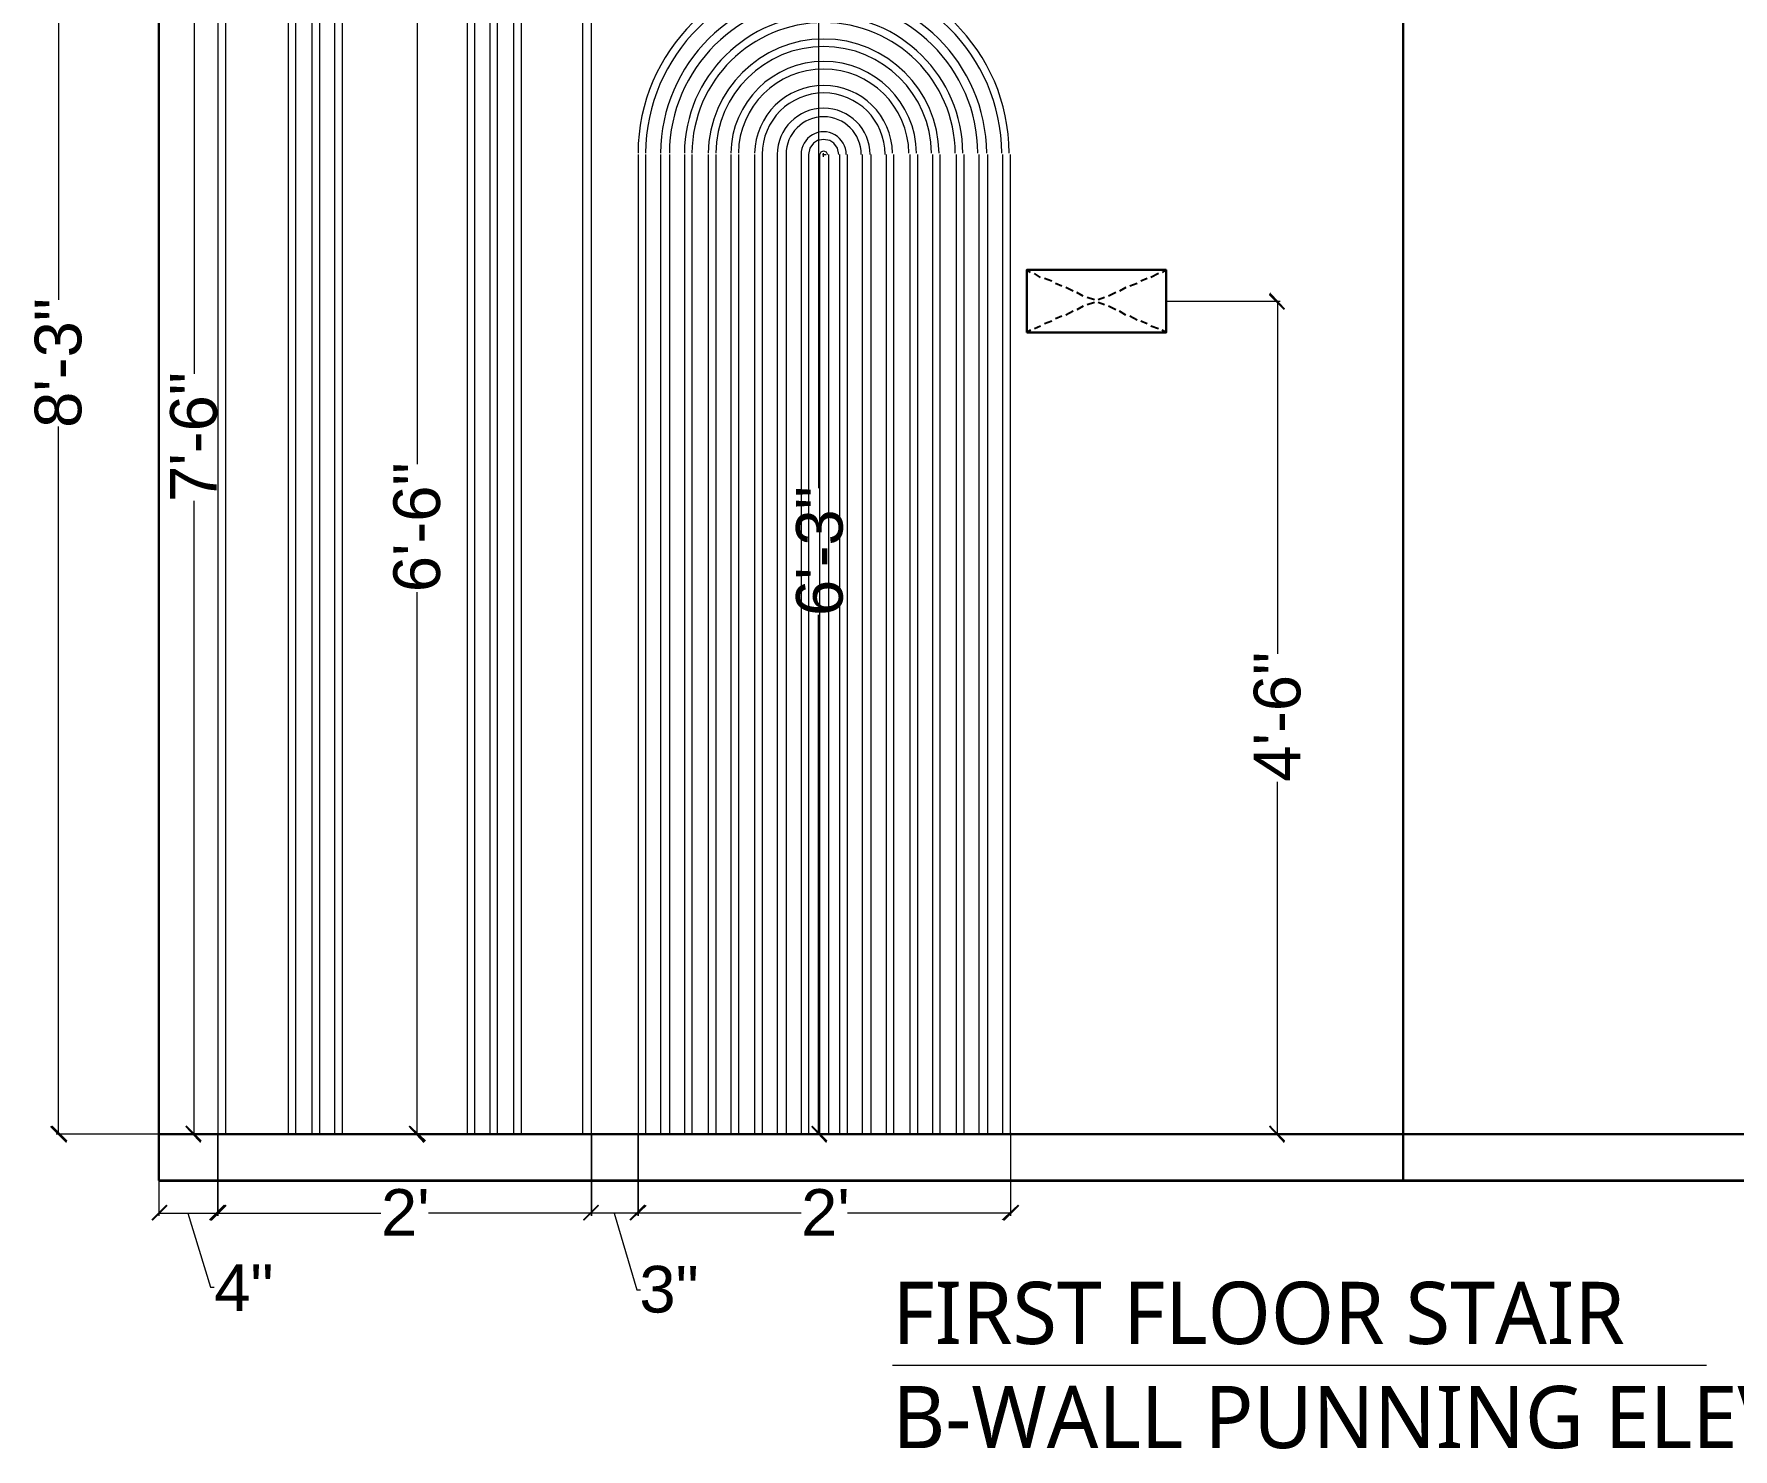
# Model space of a CAD drawing. Header units: inches. Extents: x 3324238 to 135265466, y -1036581 to 20094598.
# Drawn here: x 3353487.5 to 3353596.7, y -519352.3 to -519261.4 of the extents above; entities that cross this region are included whole.
import ezdxf

# ---------------------------------------------------------------- set-up
doc = ezdxf.new("R2010")
doc.units = ezdxf.units.IN
doc.header["$MEASUREMENT"] = 0
for name, color, linetype in [('PDF_Geometry', 7, 'Continuous'), ('PDF_Solid Fills', 7, 'Continuous'), ('PDF_Text', 1, 'Continuous')]:
    doc.layers.add(name, color=color, linetype=linetype)
doc.styles.add('PDF Arial', font='arial.ttf')
doc.styles.add('PDF Malgun Gothic', font='malgun.ttf')

msp = doc.modelspace()

# ---------------------------------------------------------------- linework, layer by layer
at = {"layer": 'PDF_Geometry', "color": 9, "lineweight": 30, "true_color": 0xbababa}
for points in [[(3353495.543, -519335.063), (3353495.543, -519212.272)], [(3353575.47, -519335.063), (3353575.47, -519212.272)], [(3353495.543, -519332.082), (3353651.368, -519332.082)]]:
    msp.add_lwpolyline(points, dxfattribs=at)
at = {"layer": 'PDF_Geometry', "color": 152, "lineweight": 13, "true_color": 0x006edd}
for points in [[(3353489.098, -519232.979), (3353489.098, -519278.502)], [(3353497.799, -519242.567), (3353497.799, -519283.255)], [(3353512.141, -519254.25), (3353512.141, -519289.057)], [(3353537.924, -519257.231), (3353537.924, -519290.587)], [(3353567.413, -519278.582), (3353567.413, -519301.223)], [(3353489.098, -519332.082), (3353489.098, -519286.639)], [(3353497.799, -519332.082), (3353497.799, -519291.393)], [(3353512.141, -519332.082), (3353512.141, -519297.275)], [(3353537.924, -519332.082), (3353537.924, -519298.725)], [(3353567.413, -519332.082), (3353567.413, -519309.441)], [(3353495.543, -519337.158), (3353499.33, -519337.158), (3353509.805, -519337.158)], [(3353497.397, -519337.158), (3353498.847, -519341.911), (3353499.089, -519341.911)], [(3353536.796, -519337.158), (3353526.322, -519337.158), (3353523.341, -519337.158), (3353512.866, -519337.158)], [(3353524.791, -519337.158), (3353526.241, -519342.073), (3353526.483, -519342.073)], [(3353550.251, -519337.158), (3353539.777, -519337.158)]]:
    msp.add_lwpolyline(points, dxfattribs=at)
at = {"layer": 'PDF_Geometry', "color": 32, "lineweight": 13, "true_color": 0xdd6e00}
for points in [[(3353522.777, -519332.082), (3353522.777, -519254.491, 1.0001498), (3353499.894, -519254.491)], [(3353517.298, -519332.082), (3353517.298, -519254.491, 1.0020384), (3353505.373, -519254.491), (3353505.373, -519332.082)], [(3353516.814, -519332.082), (3353516.814, -519254.491, 1.0009882), (3353505.857, -519254.491), (3353505.857, -519332.082)], [(3353542.194, -519269.155, 1), (3353534.298, -519269.155), (3353534.298, -519332.082)], [(3353541.227, -519269.155, 0.9966273), (3353535.265, -519269.155), (3353535.265, -519332.082)], [(3353540.663, -519269.155, 1), (3353535.829, -519269.155), (3353535.829, -519332.082)], [(3353539.697, -519269.155, 1.0016353), (3353536.796, -519269.155), (3353536.796, -519332.082)]]:
    msp.add_lwpolyline(points, format="xyb", dxfattribs=at)
for points in [[(3353499.33, -519254.491), (3353499.33, -519332.082)], [(3353499.814, -519254.491), (3353499.814, -519332.082)], [(3353503.842, -519254.491), (3353503.842, -519332.082)], [(3353504.326, -519254.491), (3353504.326, -519332.082)], [(3353506.823, -519254.491), (3353506.823, -519332.082)], [(3353507.307, -519254.491), (3353507.307, -519332.082)], [(3353515.364, -519332.082), (3353515.364, -519254.491)], [(3353515.847, -519332.082), (3353515.847, -519254.491)], [(3353518.345, -519332.082), (3353518.345, -519254.491)], [(3353518.829, -519332.082), (3353518.829, -519254.491)], [(3353523.341, -519332.082), (3353523.341, -519254.491)], [(3353539.213, -519269.155), (3353539.133, -519268.753), (3353538.891, -519268.43), (3353538.649, -519268.269), (3353538.246, -519268.189), (3353537.843, -519268.269), (3353537.602, -519268.43), (3353537.36, -519268.753), (3353537.279, -519269.155)], [(3353526.322, -519269.155), (3353526.322, -519332.082)], [(3353526.805, -519269.155), (3353526.805, -519332.082)], [(3353527.772, -519269.155), (3353527.772, -519332.082)], [(3353528.336, -519269.155), (3353528.336, -519332.082)], [(3353529.303, -519269.155), (3353529.303, -519332.082)], [(3353529.786, -519269.155), (3353529.786, -519332.082)], [(3353530.834, -519269.155), (3353530.834, -519332.082)], [(3353531.317, -519269.155), (3353531.317, -519332.082)], [(3353532.284, -519269.155), (3353532.284, -519332.082)], [(3353532.767, -519269.155), (3353532.767, -519332.082)], [(3353533.815, -519269.155), (3353533.815, -519332.082)], [(3353537.279, -519269.155), (3353537.279, -519332.082)], [(3353538.005, -519332.082), (3353538.005, -519269.155), (3353538.085, -519268.994), (3353538.246, -519268.914), (3353538.407, -519268.994), (3353538.488, -519269.155)], [(3353538.569, -519269.155), (3353538.569, -519332.082)], [(3353539.294, -519332.082), (3353539.294, -519269.155)], [(3353539.777, -519332.082), (3353539.777, -519269.155)], [(3353540.744, -519332.082), (3353540.744, -519269.155)], [(3353541.308, -519332.082), (3353541.308, -519269.155)], [(3353542.275, -519332.082), (3353542.275, -519269.155)], [(3353542.758, -519332.082), (3353542.758, -519269.155)], [(3353543.806, -519332.082), (3353543.806, -519269.155)], [(3353544.289, -519332.082), (3353544.289, -519269.155)], [(3353545.256, -519332.082), (3353545.256, -519269.155)], [(3353545.739, -519332.082), (3353545.739, -519269.155)], [(3353546.787, -519332.082), (3353546.787, -519269.155)], [(3353547.27, -519332.082), (3353547.27, -519269.155)], [(3353548.237, -519332.082), (3353548.237, -519269.155)], [(3353548.801, -519332.082), (3353548.801, -519269.155)], [(3353549.768, -519332.082), (3353549.768, -519269.155)], [(3353550.251, -519332.082), (3353550.251, -519269.155)]]:
    msp.add_lwpolyline(points, dxfattribs=at)
at = {"layer": 'PDF_Geometry', "color": 252, "lineweight": 13, "true_color": 0x979797}
for points in [[(3353538.166, -519269.155), (3353538.407, -519269.155)], [(3353538.246, -519269.317), (3353538.246, -519269.075)], [(3353560.323, -519278.582), (3353567.574, -519278.582)], [(3353518.265, -519332.082), (3353488.937, -519332.082)], [(3353495.543, -519332.162), (3353495.543, -519337.319)], [(3353499.33, -519332.082), (3353497.558, -519332.082)], [(3353511.094, -519332.082), (3353512.302, -519332.082)], [(3353537.36, -519332.082), (3353538.166, -519332.082)], [(3353550.251, -519332.001), (3353550.251, -519337.319)], [(3353560.323, -519332.082), (3353567.574, -519332.082)]]:
    msp.add_lwpolyline(points, dxfattribs=at)
at = {"layer": 'PDF_Geometry', "color": 242, "lineweight": 25, "true_color": 0xcd1f26}
for points in [[(3353551.541, -519276.729), (3353551.299, -519276.568)], [(3353552.185, -519277.051), (3353551.782, -519276.81)], [(3353559.759, -519276.81), (3353559.275, -519277.051)], [(3353560.242, -519276.568), (3353560.001, -519276.729)], [(3353552.91, -519277.293), (3353552.427, -519277.132)], [(3353553.555, -519277.615), (3353553.152, -519277.454)], [(3353554.28, -519277.938), (3353553.797, -519277.696)], [(3353554.925, -519278.26), (3353554.522, -519278.018)], [(3353557.019, -519278.018), (3353556.536, -519278.26)], [(3353557.664, -519277.696), (3353557.261, -519277.938)], [(3353558.389, -519277.454), (3353557.906, -519277.615)], [(3353559.034, -519277.132), (3353558.631, -519277.293)], [(3353554.925, -519278.905), (3353554.522, -519279.146)], [(3353555.65, -519278.502), (3353555.166, -519278.341)], [(3353555.65, -519278.663), (3353555.166, -519278.824)], [(3353556.294, -519278.341), (3353555.891, -519278.502)], [(3353556.294, -519278.824), (3353555.891, -519278.663)], [(3353557.019, -519279.146), (3353556.536, -519278.905)], [(3353552.185, -519280.194), (3353551.782, -519280.355)], [(3353552.91, -519279.871), (3353552.427, -519280.033)], [(3353553.555, -519279.549), (3353553.152, -519279.71)], [(3353554.28, -519279.227), (3353553.797, -519279.469)], [(3353557.664, -519279.469), (3353557.261, -519279.227)], [(3353558.389, -519279.791), (3353557.906, -519279.549)], [(3353559.034, -519280.033), (3353558.631, -519279.871)], [(3353559.759, -519280.355), (3353559.275, -519280.194)], [(3353551.541, -519280.435), (3353551.299, -519280.597)], [(3353560.242, -519280.597), (3353560.001, -519280.435)]]:
    msp.add_lwpolyline(points, dxfattribs=at)
at = {"layer": 'PDF_Geometry', "color": 5, "lineweight": 30}
msp.add_lwpolyline([(3353551.299, -519280.597), (3353560.242, -519280.597), (3353560.242, -519276.568), (3353551.299, -519276.568)], close=True, dxfattribs=at)
at = {"layer": 'PDF_Geometry', "color": 252, "lineweight": 13, "true_color": 0x979797}
for points in [[(3353499.33, -519337.319), (3353499.33, -519332.162)], [(3353523.341, -519337.319), (3353523.341, -519332.162)], [(3353526.322, -519337.319), (3353526.322, -519332.162)]]:
    msp.add_lwpolyline(points, close=True, dxfattribs=at)
at = {"layer": 'PDF_Geometry', "color": 1, "lineweight": 35}
msp.add_lwpolyline([(3353495.543, -519335.063), (3353657.331, -519335.063)], dxfattribs=at)
at = {"layer": 'PDF_Geometry', "color": 1, "lineweight": 13}
msp.add_lwpolyline([(3353542.678, -519346.907), (3353594.968, -519346.907)], dxfattribs=at)
at = {"layer": 'PDF_Geometry', "color": 32, "lineweight": 13, "true_color": 0xdd6e00}
for centre, radius, start, end in [((3353538.246, -519269.148), 11.925, 0.35001, 179.64999), ((3353538.246, -519269.154), 11.441, 0.39628, 179.60372), ((3353538.246, -519269.156), 10.475, 0.44244, 179.55756), ((3353538.246, -519269.156), 9.911, 0.46772, 179.53228), ((3353538.246, -519269.143), 8.944, 0.43566, 179.56434), ((3353538.246, -519269.15), 8.46, 0.50592, 179.49408), ((3353538.246, -519269.156), 7.413, 0.62618, 179.37382), ((3353538.246, -519269.156), 6.93, 0.67012, 179.32988), ((3353538.246, -519269.144), 5.963, 0.66132, 179.33868), ((3353538.246, -519269.151), 5.479, 0.79147, 179.20853), ((3353538.246, -519269.156), 4.432, 1.05127, 178.94873)]:
    msp.add_arc(centre, radius, start, end, dxfattribs=at)
at = {"layer": 'PDF_Solid Fills', "color": 152, "lineweight": 30, "true_color": 0x006edd, "transparency": 33554559}
for points in [[(3353567.896, -519279.066), (3353566.849, -519278.179), (3353566.93, -519278.018)], [(3353567.816, -519279.146), (3353567.896, -519279.066), (3353566.849, -519278.179)], [(3353488.695, -519331.518), (3353488.534, -519331.598), (3353489.662, -519332.485)], [(3353497.316, -519331.518), (3353497.235, -519331.598), (3353498.283, -519332.485)], [(3353511.658, -519331.518), (3353511.577, -519331.598), (3353512.705, -519332.485)], [(3353537.521, -519331.518), (3353537.441, -519331.598), (3353538.488, -519332.485)], [(3353566.93, -519331.518), (3353566.849, -519331.598), (3353567.896, -519332.485)], [(3353488.534, -519331.598), (3353489.662, -519332.485), (3353489.581, -519332.646)], [(3353497.235, -519331.598), (3353498.283, -519332.485), (3353498.202, -519332.646)], [(3353511.577, -519331.598), (3353512.705, -519332.485), (3353512.544, -519332.646)], [(3353537.441, -519331.598), (3353538.488, -519332.485), (3353538.407, -519332.646)], [(3353566.849, -519331.598), (3353567.896, -519332.485), (3353567.816, -519332.646)], [(3353496.027, -519336.594), (3353495.141, -519337.641), (3353495.06, -519337.561)], [(3353496.107, -519336.674), (3353496.027, -519336.594), (3353495.141, -519337.641)], [(3353498.766, -519337.561), (3353498.847, -519337.641), (3353499.733, -519336.594)], [(3353499.814, -519336.594), (3353498.927, -519337.641), (3353498.766, -519337.561)], [(3353498.847, -519337.641), (3353499.733, -519336.594), (3353499.814, -519336.674)], [(3353499.894, -519336.674), (3353499.814, -519336.594), (3353498.927, -519337.641)], [(3353522.777, -519337.561), (3353522.857, -519337.641), (3353523.743, -519336.594)], [(3353523.743, -519336.594), (3353522.857, -519337.641), (3353522.777, -519337.561)], [(3353522.857, -519337.641), (3353523.743, -519336.594), (3353523.824, -519336.674)], [(3353523.824, -519336.674), (3353523.743, -519336.594), (3353522.857, -519337.641)], [(3353525.758, -519337.561), (3353525.838, -519337.641), (3353526.725, -519336.594)], [(3353526.725, -519336.594), (3353525.838, -519337.641), (3353525.758, -519337.561)], [(3353525.838, -519337.641), (3353526.725, -519336.594), (3353526.886, -519336.674)], [(3353526.886, -519336.674), (3353526.725, -519336.594), (3353525.838, -519337.641)], [(3353549.687, -519337.561), (3353549.849, -519337.641), (3353550.735, -519336.594)], [(3353549.849, -519337.641), (3353550.735, -519336.594), (3353550.815, -519336.674)]]:
    msp.add_solid(points, dxfattribs=at)

# ---------------------------------------------------------------- texts
at = {"layer": 'PDF_Text', "lineweight": 30, "char_height": 2.9991, "attachment_point": 7, "rotation": 90, "style": 'PDF Arial'}
for s, insert in [('8\'-3"', (3353490.603, -519286.718)), ('7\'-6"', (3353499.303, -519291.47)), ('6\'-6"', (3353513.644, -519297.272)), ('6\'-3"', (3353539.512, -519298.802)), ('4\'-6"', (3353568.918, -519309.439))]:
    msp.add_mtext(s, dxfattribs=dict(at, insert=insert))
at = {"layer": 'PDF_Text', "lineweight": 30, "attachment_point": 7}
for s, insert, char_height, style in [("2'", (3353509.807, -519338.605), 2.9991, 'PDF Arial'), ("2'", (3353536.799, -519338.605), 2.9991, 'PDF Arial'), ('4"', (3353499.091, -519343.44), 2.9991, 'PDF Arial'), ('3"', (3353526.406, -519343.575), 2.9991, 'PDF Arial'), ('FIRST FLOOR STAIR', (3353542.677, -519345.611), 3.99579, 'PDF Malgun Gothic'), ('B-WALL PUNNING ELEVATION', (3353542.677, -519352.297), 3.99579, 'PDF Malgun Gothic')]:
    msp.add_mtext(s, dxfattribs=dict(at, insert=insert, char_height=char_height, style=style))

doc.saveas('drawing.dxf')
